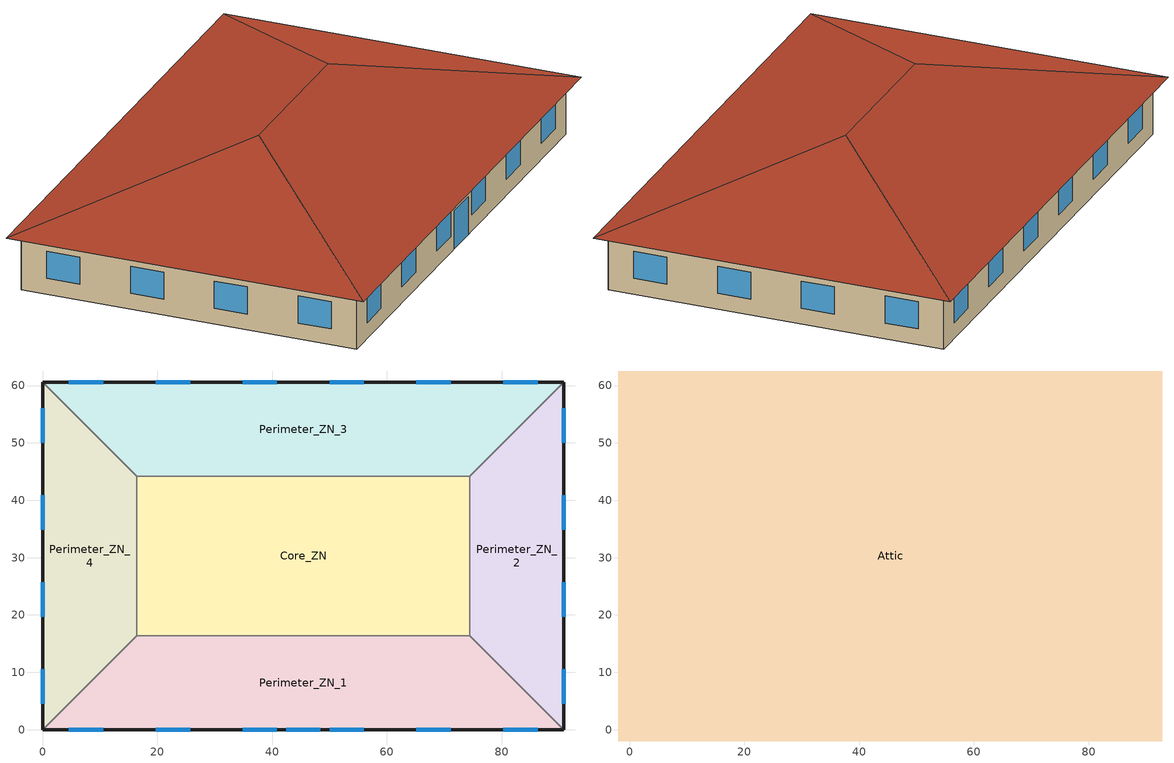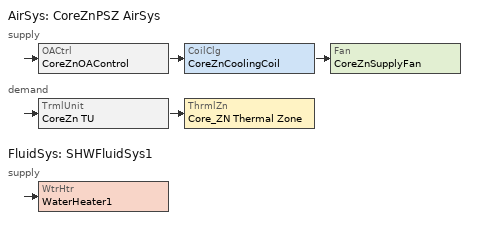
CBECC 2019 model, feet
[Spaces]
Perimeter_ZN_1
 floor ground (Base_CZ12-SlabOnOrBelowGradeF073): 74.44,16.4 90.85,0 0,0 16.4,16.4 z0
 wall outside (Base_CZ12-NonresMetalFrameWallU062): 0,0 90.85,0 z0:10.01
 wall to Perimeter_ZN_2 (NACM_Interior Wall): 90.85,0 74.44,16.4 z0:10.01
 wall to Core_ZN (NACM_Interior Wall): 74.44,16.4 16.4,16.4 z0:10.01
 wall to Perimeter_ZN_4 (NACM_Interior Wall): 16.4,16.4 0,0 z0:10.01
 window (Base_AllCZ_FixedWindowU36): 4.56,0 10.56,0 / 65.12,0 71.13,0 / 50,0 56,0 / 80.28,0 86.29,0 / 19.72,0 25.72,0 / 34.84,0 40.85,0 z2.95:7.95; 42.42,0 48.43,0 z0:7
Perimeter_ZN_2
 floor ground (Base_CZ12-SlabOnOrBelowGradeF073): 90.85,60.56 90.85,0 74.44,16.4 74.44,44.16 z0
 wall outside (Base_CZ12-NonresMetalFrameWallU062): 90.85,0 90.85,60.56 z0:10.01
 wall to Perimeter_ZN_3 (NACM_Interior Wall): 90.85,60.56 74.44,44.16 z0:10.01
 wall to Core_ZN (NACM_Interior Wall): 74.44,44.16 74.44,16.4 z0:10.01
 window (Base_AllCZ_FixedWindowU36): 90.85,34.84 90.85,40.85 / 90.85,50 90.85,56 / 90.85,19.72 90.85,25.72 / 90.85,4.56 90.85,10.56 z2.95:7.95
Core_ZN
 floor ground (Base_CZ12-SlabOnOrBelowGradeF073): 74.44,44.16 74.44,16.4 16.4,16.4 16.4,44.16 z0
 wall to Perimeter_ZN_3 (NACM_Interior Wall): 74.44,44.16 16.4,44.16 z0:10.01
 wall to Perimeter_ZN_4 (NACM_Interior Wall): 16.4,44.16 16.4,16.4 z0:10.01
Perimeter_ZN_3
 floor ground (Base_CZ12-SlabOnOrBelowGradeF073): 90.85,60.56 74.44,44.16 16.4,44.16 0,60.56 z0
 wall outside (Base_CZ12-NonresMetalFrameWallU062): 90.85,60.56 0,60.56 z0:10.01
 wall to Perimeter_ZN_4 (NACM_Interior Wall): 0,60.56 16.4,44.16 z0:10.01
 window (Base_AllCZ_FixedWindowU36): 25.72,60.56 19.72,60.56 / 71.13,60.56 65.12,60.56 / 86.29,60.56 80.28,60.56 / 10.56,60.56 4.56,60.56 / 56,60.56 50,60.56 / 40.85,60.56 34.84,60.56 z2.95:7.95
Perimeter_ZN_4
 floor ground (Base_CZ12-SlabOnOrBelowGradeF073): 0,60.56 16.4,44.16 16.4,16.4 0,0 z0
 wall outside (Base_CZ12-NonresMetalFrameWallU062): 0,60.56 0,0 z0:10.01
 window (Base_AllCZ_FixedWindowU36): 0,56 0,50 / 0,40.85 0,34.84 / 0,10.56 0,4.56 / 0,25.72 0,19.72 z2.95:7.95
Attic
 floor outside (Base_CZ12-NonresOtherFloorU071): 92.81,62.53 90.85,60.56 0,60.56 -1.97,62.53 z10.01; 92.81,62.53 92.81,-1.97 90.85,0 90.85,60.56 z10.01; -1.97,62.53 0,60.56 0,0 -1.97,-1.97 z10.01; 90.85,0 92.81,-1.97 -1.97,-1.97 0,0 z10.01
 floor to Core_ZN (NACM_Drop Ceiling): 74.44,44.16 74.44,16.4 16.4,16.4 16.4,44.16 z10.01
 floor to Perimeter_ZN_2 (NACM_Drop Ceiling): 90.85,60.56 90.85,0 74.44,16.4 74.44,44.16 z10.01
 floor to Perimeter_ZN_4 (NACM_Drop Ceiling): 0,60.56 16.4,44.16 16.4,16.4 0,0 z10.01
 floor to Perimeter_ZN_1 (NACM_Drop Ceiling): 74.44,16.4 90.85,0 0,0 16.4,16.4 z10.01
 floor to Perimeter_ZN_3 (NACM_Drop Ceiling): 90.85,60.56 74.44,44.16 16.4,44.16 0,60.56 z10.01
 roof outside (Base_CZ12-SteepNonresWoodFramingAndOtherRoofU039): 60.56,30.28,20.77 92.81,62.53,10.01 -1.97,62.53,10.01 30.28,30.28,20.77; 30.28,30.28,20.77 -1.97,62.53,10.01 -1.97,-1.97,10.01; 60.56,30.28,20.77 92.81,-1.97,10.01 92.81,62.53,10.01; 30.28,30.28,20.77 -1.97,-1.97,10.01 92.81,-1.97,10.01 60.56,30.28,20.77
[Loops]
AirSys 'CoreZnPSZ AirSys'
 supply: OACtrl 'CoreZnOAControl' > CoilClg 'CoreZnCoolingCoil' > Fan 'CoreZnSupplyFan'
 demand: TrmlUnit 'CoreZn TU' > ThrmlZn 'Core_ZN Thermal Zone'
FluidSys 'SHWFluidSys1'
 supply: WtrHtr 'WaterHeater1'
[Proj]
OffSml-Data_SZVAV: CliZn=ClimateZone12; ZipCode=95814; WeatherStation=SACRAMENTO-EXECUTIVE_724830
[Bldg]
Small Office: FuncClassMthd=AreaCategoryMethod; TotStoryCnt=1; AboveGrdStoryCnt=1
[ConsAssm]
Base_CZ12-NonresMetalFrameWallU062: CompatibleSurfType=ExteriorWall; MatRef[1]=Stucco - 7/8 in.; MatRef[2]=Compliance Insulation R13.99; MatRef[3]=Air - Metal Wall Framing - 16 or 24 in. OC; MatRef[4]=Gypsum Board - 1/2 in.
Base_CZ12-SlabOnOrBelowGradeF073: CompatibleSurfType=UndergroundFloor; MatRef[1]=Concrete - 140 lb/ft3 - 6 in.; SlabType=UnheatedSlabOnGrade
Base_CZ12-SteepNonresWoodFramingAndOtherRoofU039: CompatibleSurfType=Roof; MatRef[1]=Metal Standing Seam - 1/16 in.; MatRef[2]=Compliance Insulation R24.86; CRRCInitialRefl=0.2; CRRCAgedRefl=0.2; CRRCInitialEmit=0.85; CRRCAgedEmit=0.85; CRRCProdID=XXXX-XXXX
Base_CZ12-NonresOtherFloorU071: CompatibleSurfType=ExteriorFloor; MatRef[1]=Compliance Insulation R9.83; MatRef[2]=Plywood - 5/8 in.; MatRef[3]=Carpet - 3/4 in.
NACM_Interior Wall: CompatibleSurfType=InteriorWall; MatRef[1]=NACM_Gypsum Board 5/8in; MatRef[2]=NACM_Gypsum Board 5/8in
NACM_Drop Ceiling: CompatibleSurfType=InteriorFloor; MatRef[1]=NACM_Acoustic Tile 3/4in
[Mat]
Name | CodeCat | CodeItem
Stucco - 7/8 in. | Plastering Materials | Stucco - 7/8 in.
Compliance Insulation R13.99 | Insulation Board | Compliance Insulation R13.99
Air - Metal Wall Framing - 16 or 24 in. OC | Air | Air - Metal Wall Framing - 16 or 24 in. OC
Gypsum Board - 1/2 in. | Bldg Board and Siding | Gypsum Board - 1/2 in.
Concrete - 140 lb/ft3 - 6 in. | Concrete | Concrete - 140 lb/ft3 - 6 in.
Metal Standing Seam - 1/16 in. | Roofing | Metal Standing Seam - 1/16 in.
Compliance Insulation R24.86 | Insulation Board | Compliance Insulation R24.86
Compliance Insulation R9.83 | Insulation Board | Compliance Insulation R9.83
Plywood - 5/8 in. | Bldg Board and Siding | Plywood - 5/8 in.
Carpet - 3/4 in. | Finish Materials | Carpet - 3/4 in.
NACM_Gypsum Board 5/8in | Bldg Board and Siding | Gypsum Board - 5/8 in.
NACM_Acoustic Tile 3/4in | Finish Materials | Acoustic Tile - 3/4 in.
[FenCons]
Base_AllCZ_FixedWindowU36: FenType=VerticalFenestration; FenProdType=FixedWindow; AssmContext=Manufactured; CertificationMthd=NFRCRated; SHGC=0.25; UFactor=0.36; VT=0.42
[Story]
Building Story 1
[Spc] Story=Building Story 1
Name | ThrmlZnRef | Vol | SpcFuncDefaultsRef | SecSide100PctControlled | SHWFluidSegRef | CommRfrgEPD | CondgType | SpcFunc
Perimeter_ZN_1; Perimeter_ZN_3 | Core_ZN Thermal Zone | 12219.7 | Data Defaults | 1 | SHWSupply1
Perimeter_ZN_2; Perimeter_ZN_4 | Core_ZN Thermal Zone | 7248.87 | Data Defaults | 1 | SHWSupply1
Core_ZN | Core_ZN Thermal Zone | 16119.6 | Data Defaults |  | SHWSupply1 | 0
Attic | Attic Thermal Zone | 28195.7 |  |  |  |  | IndirectlyConditioned | Unoccupied-Exclude from Gross Floor Area
[ThrmlZn]
Name | Type | PriAirCondgSysRef[1] | ClgTstatSchRef | HtgTstatSchRef
Attic Thermal Zone | Unconditioned
Core_ZN Thermal Zone | Conditioned | CoreZnPSZ AirSys | Office ClgSetPt | Office HtgSetPt
[AirSys]
CoreZnPSZ AirSys: Type=SZVAVAC; SubType=CRAC; CtrlZnRef=Core_ZN Thermal Zone; AirFlowPerSqFt=4
[AirSeg] Sys=CoreZnPSZ AirSys
Name | Type
CoreZnSysSupply AirSeg | Supply
CoreZnSysReturnAirSeg
[CoilClg]
CoreZnCoolingCoil: Sys=CoreZnPSZ AirSys; Type=DirectExpansion; FuelSrc=Electric; NumClgStages=2; CndsrType=Air
[Fan]
CoreZnSupplyFan: Sys=CoreZnPSZ AirSys; CtrlMthd=VariableSpeedDrive
[TrmlUnit]
CoreZn TU: Sys=CoreZnPSZ AirSys; Type=Uncontrolled; ZnServedRef=Core_ZN Thermal Zone; PriAirSegRef=CoreZnSysSupply AirSeg
[OACtrl]
CoreZnOAControl: Sys=CoreZnPSZ AirSys; EconoCtrlMthd=DifferentialDryBulb; EconoIntegration=Integrated; AirSegSupRef=CoreZnSysSupply AirSeg; AirSegRetRef=CoreZnSysReturnAirSeg
[FluidSys]
SHWFluidSys1: Type=ServiceHotWater
[FluidSeg] Sys=SHWFluidSys1
Name | Type | Src
SHWSupply1 | PrimarySupply
SHWMakeup1 | MakeupFluid | MunicipalWater
[WtrHtr]
WaterHeater1: Sys=SHWFluidSys1; FluidSegOutRef=SHWSupply1; FluidSegMakeupRef=SHWMakeup1; StorCap=14; EF=0.643; ThrmlEff=0.78; CapRtd=6655
[SpcFuncDefaults]
Data Defaults: SpcFunc=Computer Room; OccSchRef=Office Occupancy; IntLtgRegSchRef=Office Lights; RecptSchRef=Office Receptacle; ProcElecSchRef=Office Receptacle; CommRfrgEqpSchRef=Office Receptacle; ElevSchRef=Office Elevator; ProcGasSchRef=Office Receptacle; HotWtrHtgSchRef=Office ServiceHotWater
[Sch]
Name | Type | EndMonth[1] | EndDay[1] | SchWeekRef[1]
Office Occupancy | Fraction | 12 | 31 | OfficeOccupancyWk
Office Receptacle | Fraction | 12 | 31 | OfficeReceptacleWk
Office ServiceHotWater | Fraction | 12 | 31 | OfficeServiceHotWaterWk
Office Elevator | Fraction |  |  | OfficeElevatorWk
Office Lights | Fraction | 12 | 31 | OfficeLightsWk
Office ClgSetPt | Temperature | 12 | 31 | OfficeClgSetPtWk
Office HtgSetPt | Temperature | 12 | 31 | OfficeHtgSetPtWk
[SchWeek]
Name | Type | SchDaySunRef | SchDayMonRef | SchDayTueRef | SchDayWedRef | SchDayThuRef | SchDayFriRef | SchDaySatRef | SchDayHolRef | SchDayClgDDRef | SchDayHtgDDRef | SchDayWDRef
OfficeOccupancyWk | Fraction | OfficeOccupancySun | OfficeOccupancyWD | OfficeOccupancyWD | OfficeOccupancyWD | OfficeOccupancyWD | OfficeOccupancyWD | OfficeOccupancySat | OfficeOccupancySun | OnDay | OffDay
OfficeReceptacleWk | Fraction | OfficeReceptacleSun | OfficeReceptacleWD | OfficeReceptacleWD | OfficeReceptacleWD | OfficeReceptacleWD | OfficeReceptacleWD | OfficeReceptacleSat | OfficeReceptacleSun | OnDay | OffDay
OfficeServiceHotWaterWk | Fraction | OfficeServiceHotWaterSun | OfficeServiceHotWaterWD | OfficeServiceHotWaterWD | OfficeServiceHotWaterWD | OfficeServiceHotWaterWD | OfficeServiceHotWaterWD | OfficeServiceHotWaterSat | OfficeServiceHotWaterSun | OnDay | OffDay
OfficeElevatorWk | Fraction | OfficeElevatorSun |  |  |  |  |  | OfficeElevatorSat |  |  |  | OfficeElevatorWD
OfficeLightsWk | Fraction | OfficeLightsSun | OfficeLightsWD | OfficeLightsWD | OfficeLightsWD | OfficeLightsWD | OfficeLightsWD | OfficeLightsSat | OfficeLightsSun | OnDay | OffDay
OfficeClgSetPtWk | Temperature | OfficeClgSetPtSun | OfficeClgSetPtWD | OfficeClgSetPtWD | OfficeClgSetPtWD | OfficeClgSetPtWD | OfficeClgSetPtWD | OfficeClgSetPtSat | OfficeClgSetPtSun | OfficeClgSetPtWD | OfficeClgSetPtWD
OfficeHtgSetPtWk | Temperature | OfficeHtgSetPtSun | OfficeHtgSetPtWD | OfficeHtgSetPtWD | OfficeHtgSetPtWD | OfficeHtgSetPtWD | OfficeHtgSetPtWD | OfficeHtgSetPtSat | OfficeHtgSetPtSun | OfficeHtgSetPtWD | OfficeHtgSetPtWD
[SchDay]
Name | Type | Hr
OfficeOccupancySun | Fraction | ( 0, 0, 0, 0, 0, 0, 0.05, 0.05, 0.05, 0.05, 0.05, 0.05, 0.05, 0.05, 0.05, 0.05, 0.05, 0.05, 0, 0, 0, 0, 0, 0 )
OfficeOccupancyWD | Fraction | ( 0, 0, 0, 0, 0, 0, 0.1, 0.2, 0.95, 0.95, 0.95, 0.95, 0.5, 0.95, 0.95, 0.95, 0.95, 0.3, 0.1, 0.1, 0.1, 0.1, 0.05, 0.05 )
OfficeOccupancySat | Fraction | ( 0, 0, 0, 0, 0, 0, 0.1, 0.1, 0.3, 0.3, 0.3, 0.3, 0.1, 0.1, 0.1, 0.1, 0.1, 0.05, 0.05, 0, 0, 0, 0, 0 )
OfficeReceptacleSun; OfficeLightsSun | Fraction | ( 0.05, 0.05, 0.05, 0.05, 0.05, 0.05, 0.05, 0.05, 0.05, 0.05, 0.05, 0.05, 0.05, 0.05, 0.05, 0.05, 0.05, 0.05, 0.05, 0.05, 0.05, 0.05, 0.05, 0.05 )
OfficeReceptacleWD | Fraction | ( 0.05, 0.05, 0.05, 0.05, 0.05, 0.1, 0.1, 0.3, 0.9, 0.9, 0.9, 0.9, 0.9, 0.9, 0.9, 0.9, 0.9, 0.5, 0.3, 0.3, 0.2, 0.2, 0.1, 0.05 )
OfficeReceptacleSat; OfficeLightsSat | Fraction | ( 0.05, 0.05, 0.05, 0.05, 0.05, 0.05, 0.1, 0.1, 0.3, 0.3, 0.3, 0.3, 0.15, 0.15, 0.15, 0.15, 0.15, 0.05, 0.05, 0.05, 0.05, 0.05, 0.05, 0.05 )
OfficeServiceHotWaterSun | Fraction | ( 0.04, 0.04, 0.04, 0.04, 0.04, 0.07, 0.04, 0.04, 0.04, 0.04, 0.04, 0.06, 0.06, 0.09, 0.06, 0.04, 0.04, 0.04, 0.04, 0.04, 0.04, 0.07, 0.04, 0.04 )
OfficeServiceHotWaterWD | Fraction | ( 0.05, 0.05, 0.05, 0.05, 0.05, 0.08, 0.07, 0.19, 0.35, 0.38, 0.39, 0.47, 0.57, 0.54, 0.34, 0.33, 0.44, 0.26, 0.21, 0.15, 0.17, 0.08, 0.05, 0.05 )
OfficeServiceHotWaterSat | Fraction | ( 0.05, 0.05, 0.05, 0.05, 0.05, 0.08, 0.07, 0.11, 0.15, 0.21, 0.19, 0.23, 0.2, 0.19, 0.15, 0.12, 0.14, 0.07, 0.07, 0.07, 0.07, 0.09, 0.05, 0.05 )
OfficeElevatorWD | Fraction | ( 0, 0, 0, 0, 0, 0, 0, 0.35, 0.69, 0.43, 0.37, 0.43, 0.58, 0.48, 0.37, 0.37, 0.46, 0.62, 0.2, 0.12, 0.04, 0.04, 0, 0 )
OfficeElevatorSat | Fraction | ( 0, 0, 0, 0, 0, 0, 0, 0.16, 0.14, 0.21, 0.18, 0.25, 0.21, 0.13, 0.08, 0.04, 0.05, 0.06, 0, 0, 0, 0, 0, 0 )
OfficeElevatorSun; OffDay | Fraction | ( 0, 0, 0, 0, 0, 0, 0, 0, 0, 0, 0, 0, 0, 0, 0, 0, 0, 0, 0, 0, 0, 0, 0, 0 )
OfficeLightsWD | Fraction | ( 0.05, 0.05, 0.05, 0.05, 0.05, 0.1, 0.1, 0.3, 0.65, 0.65, 0.65, 0.65, 0.65, 0.65, 0.65, 0.65, 0.65, 0.35, 0.3, 0.3, 0.2, 0.2, 0.1, 0.05 )
OnDay | Fraction | ( 1, 1, 1, 1, 1, 1, 1, 1, 1, 1, 1, 1, 1, 1, 1, 1, 1, 1, 1, 1, 1, 1, 1, 1 )
OfficeClgSetPtSun | Temperature | ( 85, 85, 85, 85, 85, 85, 85, 85, 85, 85, 85, 85, 85, 85, 85, 85, 85, 85, 85, 85, 85, 85, 85, 85 )
OfficeClgSetPtWD | Temperature | ( 85, 85, 85, 85, 85, 75, 75, 75, 75, 75, 75, 75, 75, 75, 75, 75, 75, 75, 75, 75, 75, 75, 75, 75 )
OfficeClgSetPtSat | Temperature | ( 85, 85, 85, 85, 85, 75, 75, 75, 75, 75, 75, 75, 75, 75, 75, 75, 75, 75, 75, 85, 85, 85, 85, 85 )
OfficeHtgSetPtSun | Temperature | ( 60, 60, 60, 60, 60, 60, 60, 60, 60, 60, 60, 60, 60, 60, 60, 60, 60, 60, 60, 60, 60, 60, 60, 60 )
OfficeHtgSetPtWD | Temperature | ( 60, 60, 60, 60, 60, 70, 70, 70, 70, 70, 70, 70, 70, 70, 70, 70, 70, 70, 70, 70, 70, 70, 70, 70 )
OfficeHtgSetPtSat | Temperature | ( 60, 60, 60, 60, 60, 70, 70, 70, 70, 70, 70, 70, 70, 70, 70, 70, 70, 70, 70, 60, 60, 60, 60, 60 )
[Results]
End Use | Proposed Design Site (MWh) | Proposed Design Site (MBtu) | Proposed Design TDV (kBtu/ft²-yr) | Standard Design Site (MWh) | Standard Design Site (MBtu) | Standard Design TDV (kBtu/ft²-yr) | Compliance TDV Margin (kBtu/ft²-yr)
Space Heating | -- | -- | -- | -- | -- | -- | --
Space Cooling | 42.6 | -- | 340.89 | 45.2 | -- | 357.48 | 16.59
Indoor Fans | 34.1 | -- | 177.01 | 49.6 | -- | 256.74 | 79.73
Heat Rejection | -- | -- | -- | -- | -- | -- | --
Pumps & Misc. | -- | -- | -- | -- | -- | -- | --
Domestic Hot Water | -- | 10.1 | 3.29 | 0.8 | -- | 4.17 | 0.88
Indoor Lighting | 5.5 | -- | 28.76 | 8.4 | -- | 43.90 | 15.14
Compliance Total | 82.2 | 10.1 | 549.95 | 104.0 | 0.0 | 662.29 | 112.34
Receptacle | 603.5 | -- | 3,060.95 | 603.5 | -- | 3,060.95 | --
Process | -- | -- | -- | -- | -- | -- | --
Other Ltg | -- | -- | -- | -- | -- | -- | --
Process Motors | -- | -- | -- | -- | -- | -- | --
Photovoltaics | -- | -- | -- | -- | -- | -- | --
Battery | -- | -- | -- | -- | -- | -- | --
TOTAL | 685.7 | 10.1 | 3,610.90 | 707.5 | 0.0 | 3,723.24 | 112.34
PASS
